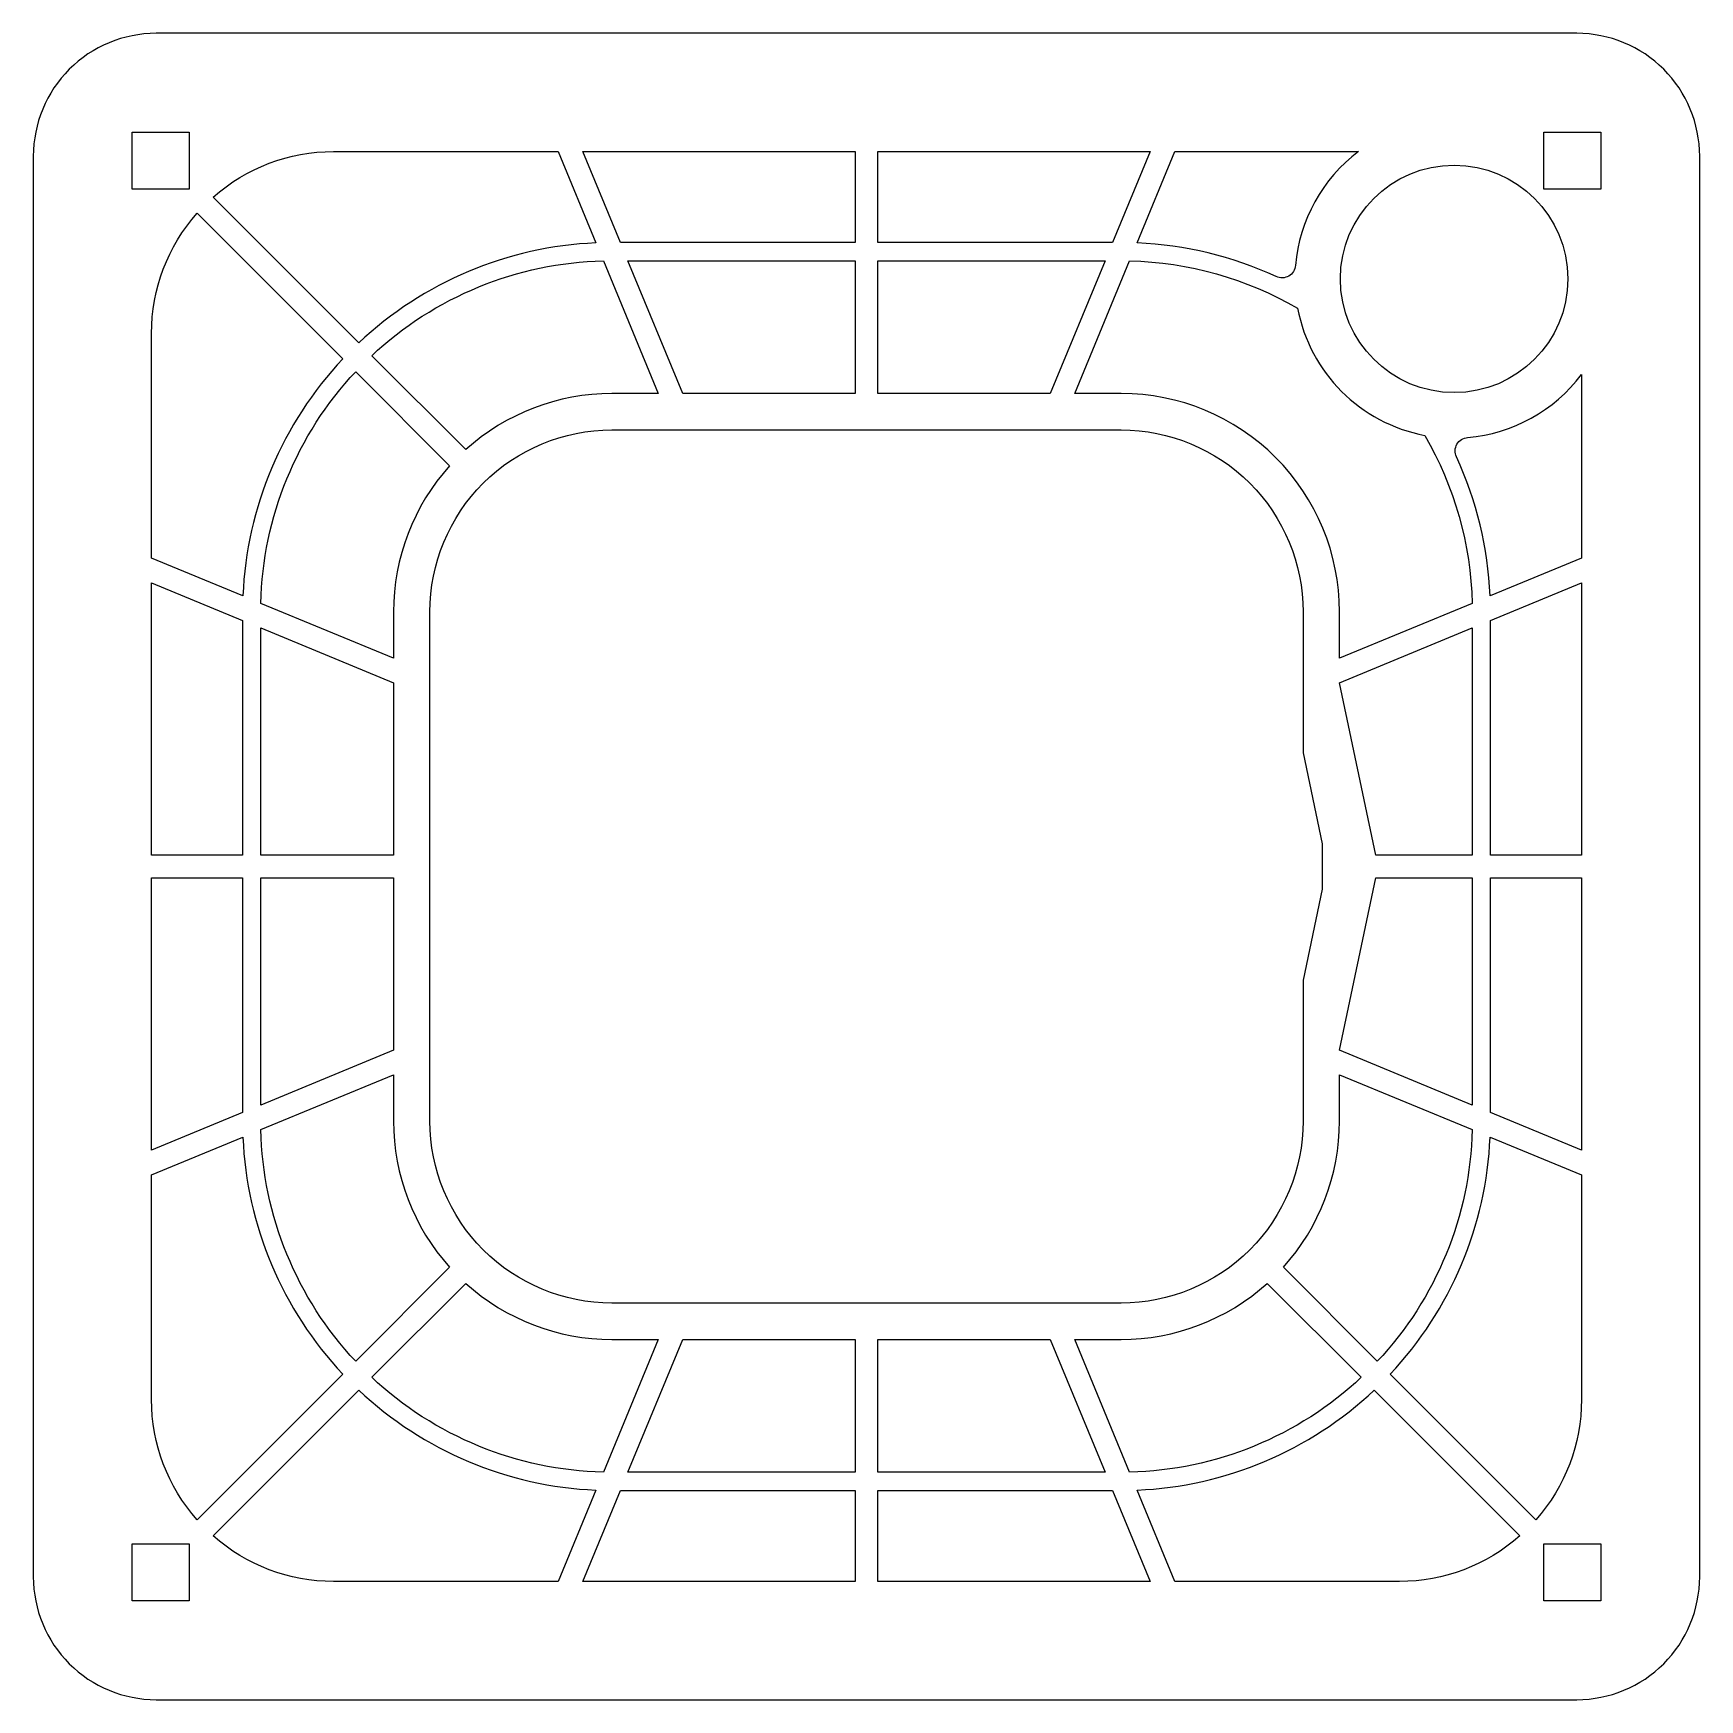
# Model space of a CAD drawing. Extents: x -14 to 170, y -14 to 170.
import ezdxf

# ---------------------------------------------------------------- set-up
doc = ezdxf.new("R2010")
doc.units = 0
doc.layers.get('0').update_dxf_attribs({"linetype": 'CONTINUOUS'})

msp = doc.modelspace()

# ---------------------------------------------------------------- linework, layer by layer
for points in [[(0, -13.5), (156.2, -13.5, 0.414214), (169.7, 0), (169.7, 156.2, 0.414214), (156.2, 169.7), (0, 169.7, 0.414214), (-13.5, 156.2), (-13.5, 0, 0.414214)], [(44.19, 156.7), (48.35, 146.66, 0.179757), (22.29, 135.68), (6.27, 151.7, -0.182708), (19.5, 156.7)], [(123.14, 142.95, 0.09779), (107.85, 146.66), (112.01, 156.7), (132.2, 156.7, 0.213744), (125.26, 144.19, -0.52026)], [(4.5, 149.93), (20.52, 133.91, 0.179757), (9.54, 107.85), (-0.5, 112.01), (-0.5, 136.7, -0.182708)], [(23.7, 134.26, -0.18424), (49.17, 144.69), (55.21, 130.1), (50.1, 130.1, 0.185404), (34.04, 123.93)], [(139.47, 125.5, -0.126262), (144.69, 107.03), (130.1, 100.99), (130.1, 106.1, 0.414214), (106.1, 130.1), (100.99, 130.1), (107.03, 144.69, -0.126262), (125.5, 139.47, 0.309215)], [(11.51, 107.03, -0.18424), (21.94, 132.5), (32.27, 122.16, 0.185404), (26.1, 106.1), (26.1, 100.99)], [(144.19, 125.26, 0.213744), (156.7, 132.2), (156.7, 112.01), (146.66, 107.85, 0.09779), (142.95, 123.14, -0.52026)], [(128.21, 75.6), (126.1, 65.6), (126.1, 50.1, -0.414214), (106.1, 30.1), (50.1, 30.1, -0.414214), (30.1, 50.1), (30.1, 106.1, -0.414214), (50.1, 126.1), (106.1, 126.1, -0.414214), (126.1, 106.1), (126.1, 90.6), (128.21, 80.6)], [(11.51, 49.17), (26.1, 55.21), (26.1, 50.1, 0.185404), (32.27, 34.04), (21.94, 23.7, -0.18424)], [(134.26, 23.7), (123.93, 34.04, 0.185404), (130.1, 50.1), (130.1, 55.21), (144.69, 49.17, -0.18424)], [(4.5, 6.27, -0.182708), (-0.5, 19.5), (-0.5, 44.19), (9.54, 48.35, 0.179757), (20.52, 22.29)], [(151.7, 6.27), (135.68, 22.29, 0.179757), (146.66, 48.35), (156.7, 44.19), (156.7, 19.5, -0.182708)], [(23.7, 21.94), (34.04, 32.27, 0.185404), (50.1, 26.1), (55.21, 26.1), (49.17, 11.51, -0.18424)], [(107.03, 11.51), (100.99, 26.1), (106.1, 26.1, 0.185404), (122.16, 32.27), (132.5, 21.94, -0.18424)], [(6.27, 4.5), (22.29, 20.52, 0.179757), (48.35, 9.54), (44.19, -0.5), (19.5, -0.5, -0.182708)], [(149.93, 4.5, -0.182708), (136.7, -0.5), (112.01, -0.5), (107.85, 9.54, 0.179757), (133.91, 20.52)]]:
    msp.add_lwpolyline(points, format="xyb", close=True)
for points in [[(3.62, 158.82), (3.62, 152.57), (-2.63, 152.57), (-2.63, 158.82)], [(152.57, 152.57), (152.57, 158.82), (158.82, 158.82), (158.82, 152.57)], [(76.85, 156.7), (76.85, 146.7), (51.04, 146.7), (46.9, 156.7)], [(109.3, 156.7), (105.16, 146.7), (79.35, 146.7), (79.35, 156.7)], [(51.87, 144.7), (76.85, 144.7), (76.85, 130.1), (57.91, 130.1)], [(79.35, 144.7), (104.33, 144.7), (98.29, 130.1), (79.35, 130.1)], [(-0.5, 109.3), (9.5, 105.16), (9.5, 79.35), (-0.5, 79.35)], [(156.7, 79.35), (146.7, 79.35), (146.7, 105.16), (156.7, 109.3)], [(11.5, 104.33), (26.1, 98.29), (26.1, 79.35), (11.5, 79.35)], [(130.1, 98.29), (144.7, 104.33), (144.7, 79.35), (134.1, 79.35)], [(-0.5, 76.85), (9.5, 76.85), (9.5, 51.04), (-0.5, 46.9)], [(11.5, 76.85), (26.1, 76.85), (26.1, 57.91), (11.5, 51.87)], [(134.1, 76.85), (144.7, 76.85), (144.7, 51.87), (130.1, 57.91)], [(156.7, 76.85), (156.7, 46.9), (146.7, 51.04), (146.7, 76.85)], [(51.87, 11.5), (57.91, 26.1), (76.85, 26.1), (76.85, 11.5)], [(79.35, 11.5), (79.35, 26.1), (98.29, 26.1), (104.33, 11.5)], [(46.9, -0.5), (51.04, 9.5), (76.85, 9.5), (76.85, -0.5)], [(79.35, -0.5), (79.35, 9.5), (105.16, 9.5), (109.3, -0.5)], [(3.62, 3.62), (3.62, -2.63), (-2.63, -2.63), (-2.63, 3.62)], [(158.82, 3.62), (158.82, -2.63), (152.57, -2.63), (152.57, 3.62)]]:
    msp.add_lwpolyline(points, close=True)
msp.add_circle((142.7, 142.7), 12.5)

doc.saveas('drawing.dxf')
